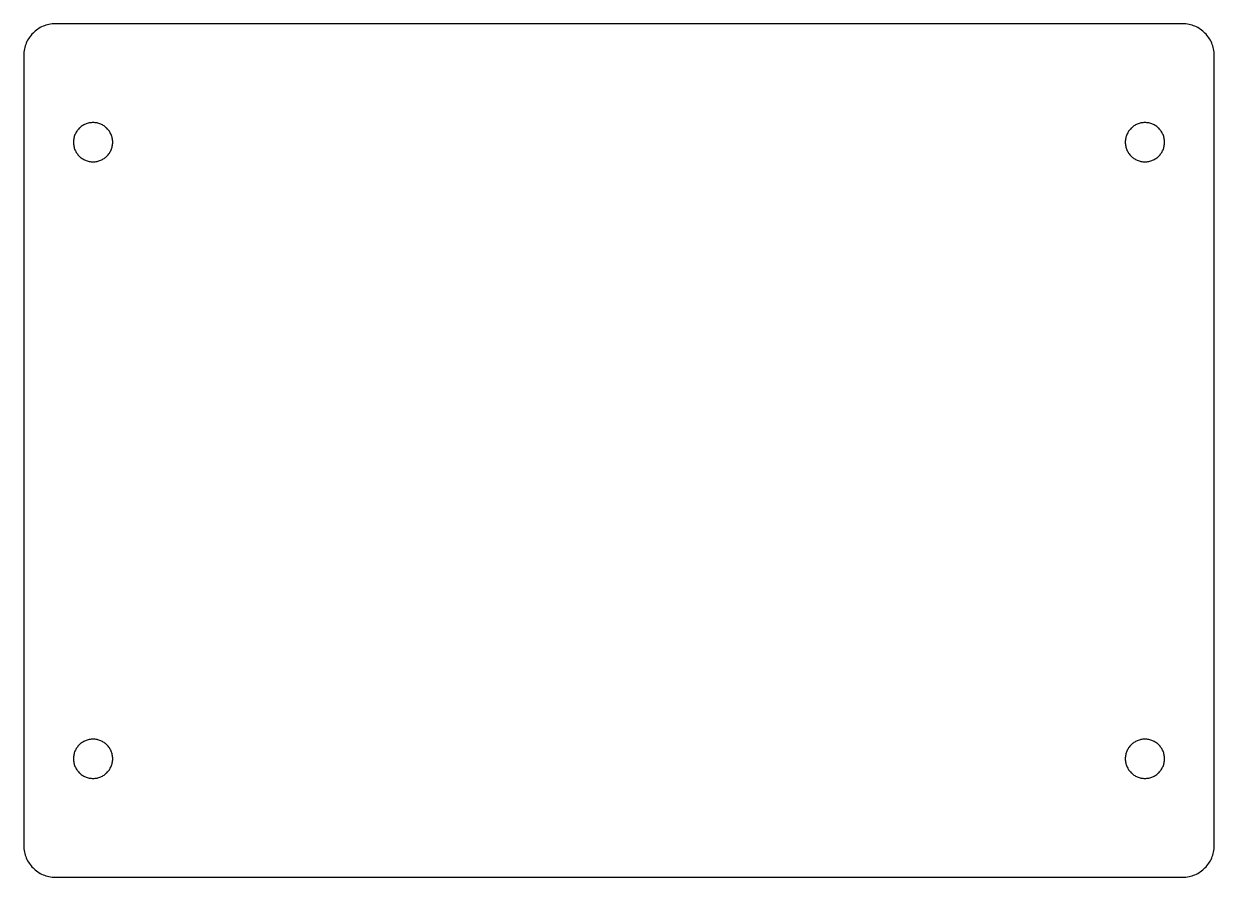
# Model space of a CAD drawing. Extents: x 110.9 to 186.7, y -132.4 to -78.1.
import ezdxf

# ---------------------------------------------------------------- set-up
doc = ezdxf.new("R2010")
doc.units = 0
doc.layers.add('LIVELLO_1', color=7, linetype='CONTINUOUS')

# ---------------------------------------------------------------- blocks, each defined once
blk = doc.blocks.new('BLOCK_3')
at = {"layer": 'LIVELLO_1', "color": 7}
blk.add_open_spline([(114.044, -85.6), (114.044, -85.513), (114.053, -85.429), (114.07, -85.348), (114.086, -85.266), (114.111, -85.188), (114.142, -85.113), (114.174, -85.038), (114.213, -84.967), (114.258, -84.901), (114.303, -84.834), (114.354, -84.772), (114.41, -84.716), (114.467, -84.659), (114.529, -84.608), (114.595, -84.563), (114.662, -84.518), (114.733, -84.48), (114.808, -84.448), (114.882, -84.416), (114.961, -84.392), (115.042, -84.375), (115.124, -84.359), (115.208, -84.35), (115.294, -84.35), (115.381, -84.35), (115.465, -84.359), (115.546, -84.375), (115.628, -84.392), (115.706, -84.416), (115.781, -84.448), (115.856, -84.48), (115.927, -84.518), (115.993, -84.563), (116.06, -84.608), (116.122, -84.659), (116.178, -84.716), (116.235, -84.772), (116.286, -84.834), (116.331, -84.901), (116.376, -84.967), (116.414, -85.038), (116.446, -85.113), (116.478, -85.188), (116.502, -85.266), (116.519, -85.348), (116.535, -85.429), (116.544, -85.513), (116.544, -85.6), (116.544, -85.686), (116.535, -85.77), (116.519, -85.852), (116.502, -85.933), (116.478, -86.012), (116.446, -86.086), (116.414, -86.161), (116.376, -86.232), (116.331, -86.299), (116.286, -86.365), (116.235, -86.427), (116.178, -86.484), (116.122, -86.54), (116.06, -86.591), (115.993, -86.636), (115.927, -86.681), (115.856, -86.72), (115.781, -86.752), (115.706, -86.783), (115.628, -86.808), (115.546, -86.824), (115.465, -86.841), (115.381, -86.85), (115.294, -86.85), (115.208, -86.85), (115.124, -86.841), (115.042, -86.824), (114.961, -86.808), (114.882, -86.783), (114.808, -86.752), (114.733, -86.72), (114.662, -86.681), (114.595, -86.636), (114.529, -86.591), (114.467, -86.54), (114.41, -86.484), (114.354, -86.427), (114.303, -86.365), (114.258, -86.299), (114.213, -86.232), (114.174, -86.161), (114.142, -86.086), (114.111, -86.012), (114.086, -85.933), (114.07, -85.852), (114.053, -85.77), (114.044, -85.686), (114.044, -85.6), (114.044, -85.6), (114.044, -85.6), (114.044, -85.6), (114.044, -85.6), (114.044, -85.6), (114.044, -85.6), (114.044, -85.6), (114.044, -85.6), (114.044, -85.6), (114.044, -85.6), (114.044, -85.6), (114.044, -85.6), (114.044, -85.6), (114.044, -85.6), (114.044, -85.6), (114.044, -85.6), (114.044, -85.6), (114.044, -85.6), (114.044, -85.6), (114.044, -85.6), (114.044, -85.6), (114.044, -85.6), (114.044, -85.6), (114.044, -85.6)], degree=3, knots=[0, 0, 0, 0, 1, 1, 1, 2, 2, 2, 3, 3, 3, 4, 4, 4, 5, 5, 5, 6, 6, 6, 7, 7, 7, 8, 8, 8, 9, 9, 9, 10, 10, 10, 11, 11, 11, 12, 12, 12, 13, 13, 13, 14, 14, 14, 15, 15, 15, 16, 16, 16, 17, 17, 17, 18, 18, 18, 19, 19, 19, 20, 20, 20, 21, 21, 21, 22, 22, 22, 23, 23, 23, 24, 24, 24, 25, 25, 25, 26, 26, 26, 27, 27, 27, 28, 28, 28, 29, 29, 29, 30, 30, 30, 31, 31, 31, 32, 32, 32, 33, 33, 33, 34, 34, 34, 35, 35, 35, 36, 36, 36, 37, 37, 37, 38, 38, 38, 39, 39, 39, 40, 40, 40, 40], dxfattribs=at)
blk = doc.blocks.new('BLOCK_4')
at = {"layer": 'LIVELLO_1', "color": 7}
blk.add_open_spline([(181.044, -85.6), (181.044, -85.513), (181.053, -85.429), (181.07, -85.348), (181.086, -85.266), (181.111, -85.188), (181.142, -85.113), (181.174, -85.038), (181.213, -84.967), (181.258, -84.901), (181.303, -84.834), (181.354, -84.772), (181.41, -84.716), (181.467, -84.659), (181.529, -84.608), (181.595, -84.563), (181.662, -84.518), (181.733, -84.48), (181.808, -84.448), (181.882, -84.416), (181.961, -84.392), (182.042, -84.375), (182.124, -84.359), (182.208, -84.35), (182.294, -84.35), (182.381, -84.35), (182.465, -84.359), (182.546, -84.375), (182.628, -84.392), (182.706, -84.416), (182.781, -84.448), (182.856, -84.48), (182.927, -84.518), (182.993, -84.563), (183.06, -84.608), (183.122, -84.659), (183.178, -84.716), (183.235, -84.772), (183.286, -84.834), (183.331, -84.901), (183.376, -84.967), (183.414, -85.038), (183.446, -85.113), (183.478, -85.188), (183.502, -85.266), (183.519, -85.348), (183.535, -85.429), (183.544, -85.513), (183.544, -85.6), (183.544, -85.686), (183.535, -85.77), (183.519, -85.852), (183.502, -85.933), (183.478, -86.012), (183.446, -86.086), (183.414, -86.161), (183.376, -86.232), (183.331, -86.299), (183.286, -86.365), (183.235, -86.427), (183.178, -86.484), (183.122, -86.54), (183.06, -86.591), (182.993, -86.636), (182.927, -86.681), (182.856, -86.72), (182.781, -86.752), (182.706, -86.783), (182.628, -86.808), (182.546, -86.824), (182.465, -86.841), (182.381, -86.85), (182.294, -86.85), (182.208, -86.85), (182.124, -86.841), (182.042, -86.824), (181.961, -86.808), (181.882, -86.783), (181.808, -86.752), (181.733, -86.72), (181.662, -86.681), (181.595, -86.636), (181.529, -86.591), (181.467, -86.54), (181.41, -86.484), (181.354, -86.427), (181.303, -86.365), (181.258, -86.299), (181.213, -86.232), (181.174, -86.161), (181.142, -86.086), (181.111, -86.012), (181.086, -85.933), (181.07, -85.852), (181.053, -85.77), (181.044, -85.686), (181.044, -85.6), (181.044, -85.6), (181.044, -85.6), (181.044, -85.6), (181.044, -85.6), (181.044, -85.6), (181.044, -85.6), (181.044, -85.6), (181.044, -85.6), (181.044, -85.6), (181.044, -85.6), (181.044, -85.6), (181.044, -85.6), (181.044, -85.6), (181.044, -85.6), (181.044, -85.6), (181.044, -85.6), (181.044, -85.6), (181.044, -85.6), (181.044, -85.6), (181.044, -85.6), (181.044, -85.6), (181.044, -85.6), (181.044, -85.6), (181.044, -85.6)], degree=3, knots=[0, 0, 0, 0, 1, 1, 1, 2, 2, 2, 3, 3, 3, 4, 4, 4, 5, 5, 5, 6, 6, 6, 7, 7, 7, 8, 8, 8, 9, 9, 9, 10, 10, 10, 11, 11, 11, 12, 12, 12, 13, 13, 13, 14, 14, 14, 15, 15, 15, 16, 16, 16, 17, 17, 17, 18, 18, 18, 19, 19, 19, 20, 20, 20, 21, 21, 21, 22, 22, 22, 23, 23, 23, 24, 24, 24, 25, 25, 25, 26, 26, 26, 27, 27, 27, 28, 28, 28, 29, 29, 29, 30, 30, 30, 31, 31, 31, 32, 32, 32, 33, 33, 33, 34, 34, 34, 35, 35, 35, 36, 36, 36, 37, 37, 37, 38, 38, 38, 39, 39, 39, 40, 40, 40, 40], dxfattribs=at)
blk = doc.blocks.new('BLOCK_2')
at = {"layer": 'LIVELLO_1'}
for name in ['BLOCK_3', 'BLOCK_4']:
    blk.add_blockref(name, (0, 0), dxfattribs=at)
blk = doc.blocks.new('BLOCK_6')
at = {"layer": 'LIVELLO_1', "color": 7}
blk.add_open_spline([(114.044, -124.861), (114.044, -124.775), (114.053, -124.69), (114.07, -124.609), (114.086, -124.528), (114.111, -124.449), (114.142, -124.374), (114.174, -124.3), (114.213, -124.229), (114.258, -124.162), (114.303, -124.096), (114.354, -124.034), (114.41, -123.977), (114.467, -123.921), (114.529, -123.869), (114.595, -123.825), (114.662, -123.78), (114.733, -123.741), (114.808, -123.709), (114.882, -123.678), (114.961, -123.653), (115.042, -123.636), (115.124, -123.62), (115.208, -123.611), (115.294, -123.611), (115.381, -123.611), (115.465, -123.62), (115.546, -123.636), (115.628, -123.653), (115.706, -123.678), (115.781, -123.709), (115.856, -123.741), (115.927, -123.78), (115.993, -123.825), (116.06, -123.869), (116.122, -123.921), (116.178, -123.977), (116.235, -124.034), (116.286, -124.096), (116.331, -124.162), (116.376, -124.229), (116.414, -124.3), (116.446, -124.374), (116.478, -124.449), (116.502, -124.528), (116.519, -124.609), (116.535, -124.69), (116.544, -124.775), (116.544, -124.861), (116.544, -124.947), (116.535, -125.032), (116.519, -125.113), (116.502, -125.194), (116.478, -125.273), (116.446, -125.348), (116.414, -125.422), (116.376, -125.493), (116.331, -125.56), (116.286, -125.626), (116.235, -125.688), (116.178, -125.745), (116.122, -125.801), (116.06, -125.853), (115.993, -125.898), (115.927, -125.942), (115.856, -125.981), (115.781, -126.013), (115.706, -126.044), (115.628, -126.069), (115.546, -126.086), (115.465, -126.102), (115.381, -126.111), (115.294, -126.111), (115.208, -126.111), (115.124, -126.102), (115.042, -126.086), (114.961, -126.069), (114.882, -126.044), (114.808, -126.013), (114.733, -125.981), (114.662, -125.942), (114.595, -125.898), (114.529, -125.853), (114.467, -125.801), (114.41, -125.745), (114.354, -125.688), (114.303, -125.626), (114.258, -125.56), (114.213, -125.493), (114.174, -125.422), (114.142, -125.348), (114.111, -125.273), (114.086, -125.194), (114.07, -125.113), (114.053, -125.032), (114.044, -124.947), (114.044, -124.861), (114.044, -124.861), (114.044, -124.861), (114.044, -124.861), (114.044, -124.861), (114.044, -124.861), (114.044, -124.861), (114.044, -124.861), (114.044, -124.861), (114.044, -124.861), (114.044, -124.861), (114.044, -124.861), (114.044, -124.861), (114.044, -124.861), (114.044, -124.861), (114.044, -124.861), (114.044, -124.861), (114.044, -124.861), (114.044, -124.861), (114.044, -124.861), (114.044, -124.861), (114.044, -124.861), (114.044, -124.861), (114.044, -124.861), (114.044, -124.861)], degree=3, knots=[0, 0, 0, 0, 1, 1, 1, 2, 2, 2, 3, 3, 3, 4, 4, 4, 5, 5, 5, 6, 6, 6, 7, 7, 7, 8, 8, 8, 9, 9, 9, 10, 10, 10, 11, 11, 11, 12, 12, 12, 13, 13, 13, 14, 14, 14, 15, 15, 15, 16, 16, 16, 17, 17, 17, 18, 18, 18, 19, 19, 19, 20, 20, 20, 21, 21, 21, 22, 22, 22, 23, 23, 23, 24, 24, 24, 25, 25, 25, 26, 26, 26, 27, 27, 27, 28, 28, 28, 29, 29, 29, 30, 30, 30, 31, 31, 31, 32, 32, 32, 33, 33, 33, 34, 34, 34, 35, 35, 35, 36, 36, 36, 37, 37, 37, 38, 38, 38, 39, 39, 39, 40, 40, 40, 40], dxfattribs=at)
blk = doc.blocks.new('BLOCK_7')
at = {"layer": 'LIVELLO_1', "color": 7}
blk.add_open_spline([(181.044, -124.861), (181.044, -124.775), (181.053, -124.69), (181.07, -124.609), (181.086, -124.528), (181.111, -124.449), (181.142, -124.374), (181.174, -124.3), (181.213, -124.229), (181.258, -124.162), (181.303, -124.096), (181.354, -124.034), (181.41, -123.977), (181.467, -123.921), (181.529, -123.869), (181.595, -123.825), (181.662, -123.78), (181.733, -123.741), (181.808, -123.709), (181.882, -123.678), (181.961, -123.653), (182.042, -123.636), (182.124, -123.62), (182.208, -123.611), (182.294, -123.611), (182.381, -123.611), (182.465, -123.62), (182.546, -123.636), (182.628, -123.653), (182.706, -123.678), (182.781, -123.709), (182.856, -123.741), (182.927, -123.78), (182.993, -123.825), (183.06, -123.869), (183.122, -123.921), (183.178, -123.977), (183.235, -124.034), (183.286, -124.096), (183.331, -124.162), (183.376, -124.229), (183.414, -124.3), (183.446, -124.374), (183.478, -124.449), (183.502, -124.528), (183.519, -124.609), (183.535, -124.69), (183.544, -124.775), (183.544, -124.861), (183.544, -124.947), (183.535, -125.032), (183.519, -125.113), (183.502, -125.194), (183.478, -125.273), (183.446, -125.348), (183.414, -125.422), (183.376, -125.493), (183.331, -125.56), (183.286, -125.626), (183.235, -125.688), (183.178, -125.745), (183.122, -125.801), (183.06, -125.853), (182.993, -125.898), (182.927, -125.942), (182.856, -125.981), (182.781, -126.013), (182.706, -126.044), (182.628, -126.069), (182.546, -126.086), (182.465, -126.102), (182.381, -126.111), (182.294, -126.111), (182.208, -126.111), (182.124, -126.102), (182.042, -126.086), (181.961, -126.069), (181.882, -126.044), (181.808, -126.013), (181.733, -125.981), (181.662, -125.942), (181.595, -125.898), (181.529, -125.853), (181.467, -125.801), (181.41, -125.745), (181.354, -125.688), (181.303, -125.626), (181.258, -125.56), (181.213, -125.493), (181.174, -125.422), (181.142, -125.348), (181.111, -125.273), (181.086, -125.194), (181.07, -125.113), (181.053, -125.032), (181.044, -124.947), (181.044, -124.861), (181.044, -124.861), (181.044, -124.861), (181.044, -124.861), (181.044, -124.861), (181.044, -124.861), (181.044, -124.861), (181.044, -124.861), (181.044, -124.861), (181.044, -124.861), (181.044, -124.861), (181.044, -124.861), (181.044, -124.861), (181.044, -124.861), (181.044, -124.861), (181.044, -124.861), (181.044, -124.861), (181.044, -124.861), (181.044, -124.861), (181.044, -124.861), (181.044, -124.861), (181.044, -124.861), (181.044, -124.861), (181.044, -124.861), (181.044, -124.861)], degree=3, knots=[0, 0, 0, 0, 1, 1, 1, 2, 2, 2, 3, 3, 3, 4, 4, 4, 5, 5, 5, 6, 6, 6, 7, 7, 7, 8, 8, 8, 9, 9, 9, 10, 10, 10, 11, 11, 11, 12, 12, 12, 13, 13, 13, 14, 14, 14, 15, 15, 15, 16, 16, 16, 17, 17, 17, 18, 18, 18, 19, 19, 19, 20, 20, 20, 21, 21, 21, 22, 22, 22, 23, 23, 23, 24, 24, 24, 25, 25, 25, 26, 26, 26, 27, 27, 27, 28, 28, 28, 29, 29, 29, 30, 30, 30, 31, 31, 31, 32, 32, 32, 33, 33, 33, 34, 34, 34, 35, 35, 35, 36, 36, 36, 37, 37, 37, 38, 38, 38, 39, 39, 39, 40, 40, 40, 40], dxfattribs=at)
blk = doc.blocks.new('BLOCK_5')
at = {"layer": 'LIVELLO_1'}
for name in ['BLOCK_6', 'BLOCK_7']:
    blk.add_blockref(name, (0, 0), dxfattribs=at)

msp = doc.modelspace()

# ---------------------------------------------------------------- linework, layer by layer
at = {"layer": 'LIVELLO_1', "color": 7}
msp.add_open_spline([(186.706, -130.4), (186.706, -130.537), (186.692, -130.672), (186.666, -130.802), (186.639, -130.931), (186.599, -131.057), (186.549, -131.176), (186.498, -131.296), (186.436, -131.41), (186.364, -131.516), (186.291, -131.622), (186.209, -131.722), (186.119, -131.812), (186.028, -131.903), (185.929, -131.985), (185.823, -132.057), (185.716, -132.129), (185.602, -132.191), (185.483, -132.242), (185.363, -132.293), (185.238, -132.332), (185.108, -132.359), (184.978, -132.386), (184.844, -132.4), (184.706, -132.4), (184.706, -132.4), (175.728, -132.4), (175.728, -132.4), (175.728, -132.4), (166.75, -132.4), (166.75, -132.4), (166.75, -132.4), (157.772, -132.4), (157.772, -132.4), (157.772, -132.4), (148.794, -132.4), (148.794, -132.4), (148.794, -132.4), (139.816, -132.4), (139.816, -132.4), (139.816, -132.4), (130.838, -132.4), (130.838, -132.4), (130.838, -132.4), (121.86, -132.4), (121.86, -132.4), (121.86, -132.4), (112.882, -132.4), (112.882, -132.4), (112.745, -132.4), (112.61, -132.386), (112.48, -132.359), (112.35, -132.332), (112.225, -132.293), (112.106, -132.242), (111.986, -132.191), (111.872, -132.129), (111.766, -132.057), (111.659, -131.985), (111.56, -131.903), (111.47, -131.812), (111.379, -131.722), (111.297, -131.622), (111.225, -131.516), (111.153, -131.41), (111.091, -131.296), (111.04, -131.176), (110.989, -131.057), (110.95, -130.931), (110.923, -130.802), (110.896, -130.672), (110.882, -130.537), (110.882, -130.4), (110.882, -130.4), (110.882, -124.107), (110.882, -124.107), (110.882, -124.107), (110.882, -117.815), (110.882, -117.815), (110.882, -117.815), (110.882, -111.523), (110.882, -111.523), (110.882, -111.523), (110.882, -105.23), (110.882, -105.23), (110.882, -105.23), (110.882, -98.938), (110.882, -98.938), (110.882, -98.938), (110.882, -92.646), (110.882, -92.646), (110.882, -92.646), (110.882, -86.353), (110.882, -86.353), (110.882, -86.353), (110.882, -80.061), (110.882, -80.061), (110.882, -79.924), (110.896, -79.789), (110.923, -79.659), (110.95, -79.529), (110.989, -79.404), (111.04, -79.284), (111.091, -79.165), (111.153, -79.051), (111.225, -78.945), (111.297, -78.838), (111.379, -78.739), (111.47, -78.649), (111.56, -78.558), (111.659, -78.476), (111.766, -78.404), (111.872, -78.332), (111.986, -78.27), (112.106, -78.219), (112.225, -78.168), (112.35, -78.129), (112.48, -78.102), (112.61, -78.075), (112.745, -78.061), (112.882, -78.061), (112.882, -78.061), (121.86, -78.061), (121.86, -78.061), (121.86, -78.061), (130.838, -78.061), (130.838, -78.061), (130.838, -78.061), (139.816, -78.061), (139.816, -78.061), (139.816, -78.061), (148.794, -78.061), (148.794, -78.061), (148.794, -78.061), (157.772, -78.061), (157.772, -78.061), (157.772, -78.061), (166.75, -78.061), (166.75, -78.061), (166.75, -78.061), (175.728, -78.061), (175.728, -78.061), (175.728, -78.061), (184.706, -78.061), (184.706, -78.061), (184.844, -78.061), (184.978, -78.075), (185.108, -78.102), (185.238, -78.129), (185.363, -78.168), (185.483, -78.219), (185.602, -78.27), (185.716, -78.332), (185.823, -78.404), (185.929, -78.476), (186.028, -78.558), (186.119, -78.649), (186.209, -78.739), (186.291, -78.838), (186.364, -78.945), (186.436, -79.051), (186.498, -79.165), (186.549, -79.284), (186.599, -79.404), (186.639, -79.529), (186.666, -79.659), (186.692, -79.789), (186.706, -79.924), (186.706, -80.061), (186.706, -80.061), (186.706, -86.353), (186.706, -86.353), (186.706, -86.353), (186.706, -92.646), (186.706, -92.646), (186.706, -92.646), (186.706, -98.938), (186.706, -98.938), (186.706, -98.938), (186.706, -105.23), (186.706, -105.23), (186.706, -105.23), (186.706, -111.523), (186.706, -111.523), (186.706, -111.523), (186.706, -117.815), (186.706, -117.815), (186.706, -117.815), (186.706, -124.107), (186.706, -124.107), (186.706, -124.107), (186.706, -130.4), (186.706, -130.4)], degree=3, knots=[0, 0, 0, 0, 1, 1, 1, 2, 2, 2, 3, 3, 3, 4, 4, 4, 5, 5, 5, 6, 6, 6, 7, 7, 7, 8, 8, 8, 9, 9, 9, 10, 10, 10, 11, 11, 11, 12, 12, 12, 13, 13, 13, 14, 14, 14, 15, 15, 15, 16, 16, 16, 17, 17, 17, 18, 18, 18, 19, 19, 19, 20, 20, 20, 21, 21, 21, 22, 22, 22, 23, 23, 23, 24, 24, 24, 25, 25, 25, 26, 26, 26, 27, 27, 27, 28, 28, 28, 29, 29, 29, 30, 30, 30, 31, 31, 31, 32, 32, 32, 33, 33, 33, 34, 34, 34, 35, 35, 35, 36, 36, 36, 37, 37, 37, 38, 38, 38, 39, 39, 39, 40, 40, 40, 41, 41, 41, 42, 42, 42, 43, 43, 43, 44, 44, 44, 45, 45, 45, 46, 46, 46, 47, 47, 47, 48, 48, 48, 49, 49, 49, 50, 50, 50, 51, 51, 51, 52, 52, 52, 53, 53, 53, 54, 54, 54, 55, 55, 55, 56, 56, 56, 57, 57, 57, 58, 58, 58, 59, 59, 59, 60, 60, 60, 61, 61, 61, 62, 62, 62, 63, 63, 63, 64, 64, 64, 64], dxfattribs=at)

# ---------------------------------------------------------------- block references
at = {"layer": 'LIVELLO_1'}
for name in ['BLOCK_2', 'BLOCK_5']:
    msp.add_blockref(name, (0, 0), dxfattribs=at)

doc.saveas('drawing.dxf')
